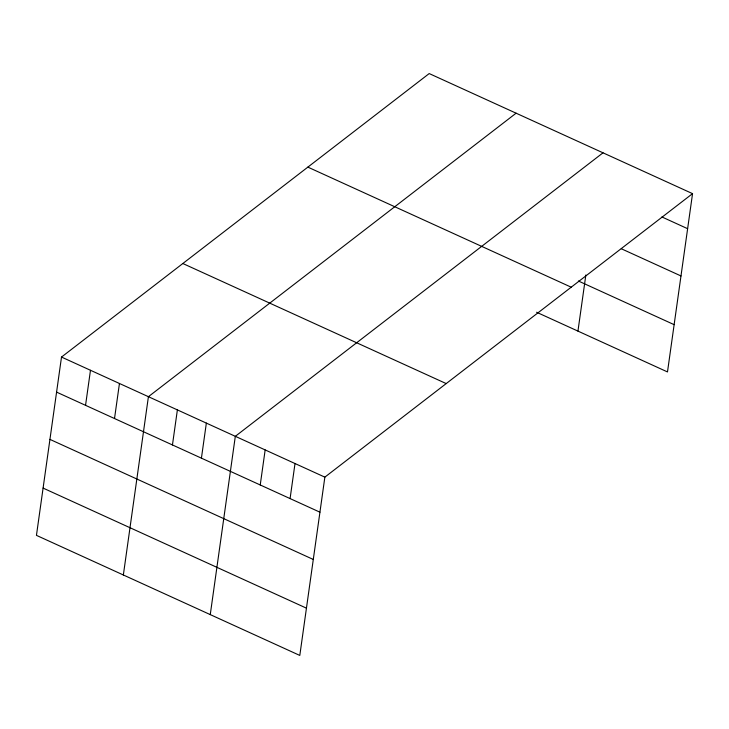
<?xml version="1.0" encoding="UTF-8"?>
<svg xmlns="http://www.w3.org/2000/svg" width="729" height="729" viewBox="0 0 729 729"><rect width="100%" height="100%" fill="white"/><g stroke="black" fill="none" stroke-linecap="round" stroke-linejoin="round"><path stroke-width="1.09" d="M61.509 357.064L36.45 535.359L299.801 655.435L324.861 477.14L692.55 193.641L429.199 73.565L61.509 357.064L324.861 477.14M85.548 405.324L90.478 370.277M114.517 418.528L119.447 383.481M123.356 574.99L148.415 396.694L516.105 113.186M172.454 444.945L177.384 409.898M201.423 458.158L206.353 423.102M210.262 614.611L235.321 436.316L603.011 152.817M260.235 484.967L265.165 449.921M290.087 498.581L295.008 463.535M577.951 331.112L585.843 274.979M692.55 193.641L667.491 371.936L536.571 312.24M661.896 216.95L687.62 228.687M621.29 248.744L680.977 275.954M578.389 281.002L674.134 324.66M307.866 167.123L571.208 287.19M182.842 263.515L446.194 383.582M56.58 392.12L319.931 512.186M49.936 439.387L313.288 559.462M43.093 488.093L306.444 608.159"/></g></svg>
